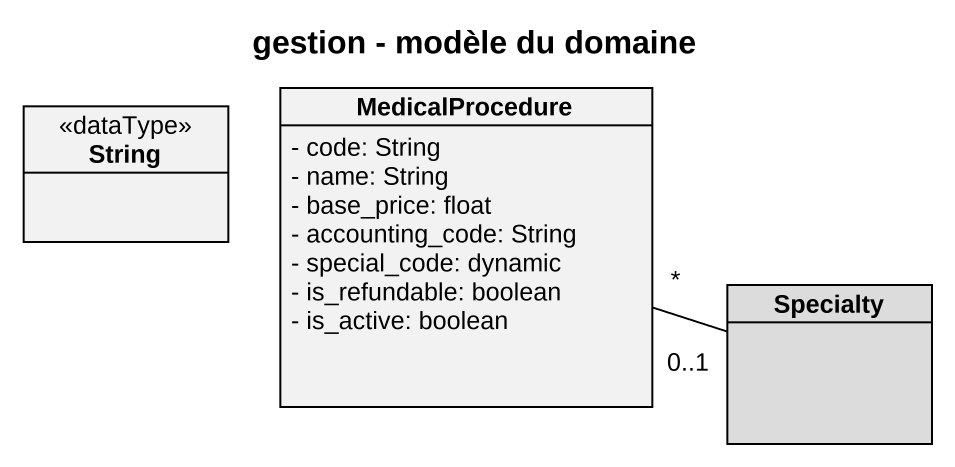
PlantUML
@startuml
title gestion - modèle du domaine
hide circle
hide empty members
skinparam classAttributeIconSize 0
class MedicalProcedure {
  - code: String
  - name: String
  - base_price: float
  - accounting_code: String
  - special_code: dynamic
  - is_refundable: boolean
  - is_active: boolean
}
class String <<dataType>>
class Specialty #DCDCDC
MedicalProcedure "*" -right- "0..1" Specialty
@enduml
